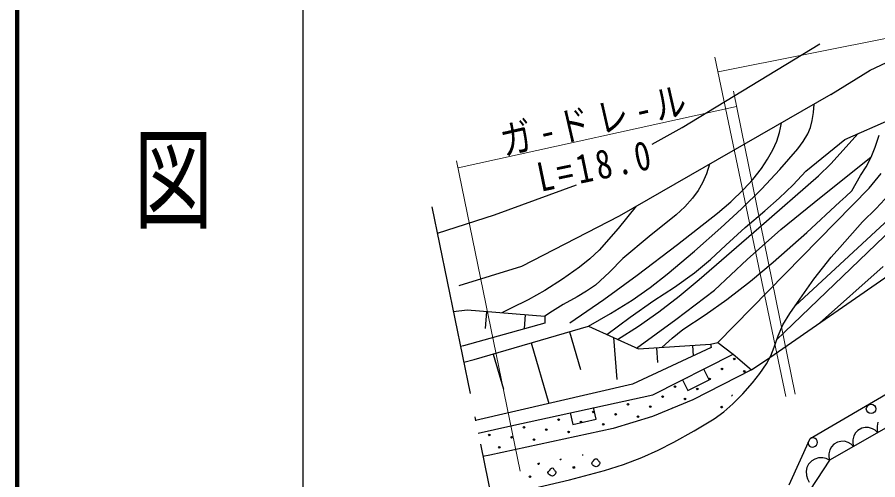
# Model space of a CAD drawing. Units: millimetres, scale not verified. Extents: x 40000 to 680000, y 20000 to 380000.
# Drawn here: x 40000 to 94223, y 290966 to 320083 of the extents above; entities that cross this region are included whole.
import ezdxf
from ezdxf.enums import TextEntityAlignment as Align

# ---------------------------------------------------------------- set-up
doc = ezdxf.new("R2010")
doc.units = ezdxf.units.MM
doc.header["$LTSCALE"] = 1000
doc.linetypes.add('LONG_DASHED_DOTTED', pattern=[15.25, 12, -1.5, 0.25, -1.5])
for name, color, linetype, lineweight in [('M-BGD', 7, 'Continuous', 25), ('M-BMK-LINE', 2, 'LONG_DASHED_DOTTED', 25), ('M-STR-HTXT', 7, 'Continuous', 13), ('M-TTL', 2, 'Continuous', 140), ('M-TTL-BAND', 7, 'Continuous', 25)]:
    doc.layers.add(name, color=color, linetype=linetype, lineweight=lineweight)
doc.styles.add('@ＭＳ ゴシック', font='')
doc.styles.add('ＭＳ ゴシック', font='')
doc.styles.get('@ＭＳ ゴシック').set_extended_font_data('@MS Gothic')
doc.styles.get('ＭＳ ゴシック').set_extended_font_data('MS Gothic')

msp = doc.modelspace()

# ---------------------------------------------------------------- linework, layer by layer
at = {"layer": 'M-BGD'}
for p, q in [((81905, 313152), (90562, 318398)), ((93733, 316756), (97311, 318443)), ((91258, 315221), (93733, 316756)), ((91258, 315221), (77918, 307561)), ((90171, 314089), (90206, 314617)), ((90097, 313576), (90171, 314089)), ((88102, 313131), (88163, 313444)), ((89982, 313140), (90097, 313576)), ((92137, 312396), (95106, 313691)), ((80014, 312100), (81905, 313152)), ((88031, 312831), (88102, 313131)), ((89813, 312735), (89982, 313140)), ((87852, 312273), (88031, 312831)), ((89524, 312251), (89813, 312735)), ((89685, 310401), (92137, 312396)), ((91274, 310847), (92997, 312771)), ((94054, 311907), (94307, 312655)), ((87620, 311743), (87852, 312273)), ((88053, 310502), (89183, 311800)), ((89183, 311800), (89524, 312251)), ((93798, 311266), (94054, 311907)), ((87281, 311138), (87620, 311743)), ((90223, 308428), (93812, 311300)), ((93493, 310663), (93798, 311266)), ((83629, 310840), (83433, 310234)), ((86890, 310562), (87281, 311138)), ((90490, 310107), (91274, 310847)), ((83433, 310234), (83182, 309654)), ((86344, 309878), (86890, 310562)), ((86897, 309264), (88053, 310502)), ((88883, 309537), (89685, 310401)), ((93138, 310128), (93493, 310663)), ((93690, 309323), (94432, 310237)), ((83182, 309654), (82896, 309167)), ((85756, 309238), (86344, 309878)), ((86730, 306824), (90490, 310107)), ((92588, 309150), (93138, 310128)), ((70071, 307652), (75234, 309524)), ((82896, 309167), (82552, 308702)), ((84150, 299605), (93690, 309323)), ((84959, 308471), (85756, 309238)), ((85643, 308027), (86897, 309264)), ((88016, 308695), (88883, 309537)), ((92215, 308802), (92588, 309150)), ((82552, 308702), (82059, 308155)), ((87110, 307900), (88016, 308695)), ((91842, 308454), (92215, 308802)), ((94112, 308044), (94940, 308929)), ((79001, 308182), (77863, 306787)), ((82059, 308155), (81520, 307647)), ((84119, 307746), (84959, 308471)), ((84343, 306831), (85643, 308027)), ((88108, 306713), (90223, 308428)), ((89760, 306539), (91842, 308454)), ((93251, 307209), (94112, 308044)), ((66471, 306499), (70071, 307652)), ((77918, 307561), (71782, 304386)), ((81520, 307647), (79814, 306287)), ((81613, 305772), (84119, 307746)), ((85866, 306840), (87110, 307900)), ((89008, 301914), (95223, 307652)), ((91822, 305578), (93251, 307209)), ((77863, 306787), (76674, 305424)), ((82671, 305348), (84343, 306831)), ((82960, 303565), (86730, 306824)), ((84656, 305729), (85866, 306840)), ((85994, 304827), (88108, 306713)), ((87638, 304670), (89760, 306539)), ((87848, 299771), (95155, 306794)), ((79814, 306287), (78161, 304893)), ((76674, 305424), (76075, 304868)), ((79065, 303840), (81613, 305772)), ((80955, 303907), (82671, 305348)), ((83685, 304834), (84656, 305729)), ((87429, 298666), (97565, 305681)), ((91277, 304987), (91822, 305578)), ((76075, 304868), (75427, 304351)), ((78161, 304893), (77315, 304034)), ((82677, 303987), (83685, 304834)), ((83925, 302901), (85994, 304827)), ((90200, 303585), (91277, 304987)), ((71782, 304386), (67822, 303168)), ((75427, 304351), (74353, 303597)), ((86195, 303469), (87638, 304670)), ((90552, 300828), (94566, 304386)), ((77315, 304034), (76428, 303220)), ((76960, 302314), (79065, 303840)), ((79872, 303069), (80955, 303907)), ((81418, 303090), (82677, 303987)), ((74353, 303597), (73243, 302890)), ((76428, 303220), (75878, 302833)), ((81706, 302526), (82960, 303565)), ((84721, 302321), (86195, 303469)), ((89162, 302136), (90200, 303585)), ((73243, 302890), (72204, 302301)), ((75878, 302833), (75284, 302489)), ((78755, 302280), (79872, 303069)), ((80121, 302241), (81418, 303090)), ((81490, 301055), (83925, 302901)), ((72204, 302301), (71128, 301759)), ((75284, 302489), (74407, 302009)), ((74825, 300839), (76960, 302314)), ((77391, 301428), (78755, 302280)), ((78612, 301193), (80121, 302241)), ((80424, 301541), (81706, 302526)), ((83340, 301346), (84721, 302321)), ((88674, 301436), (89162, 302136)), ((67480, 301562), (68341, 301655)), ((68341, 301655), (73240, 301261)), ((69566, 301557), (69479, 300482)), ((70831, 301618), (70533, 301479)), ((71128, 301759), (70831, 301618)), ((74407, 302009), (73563, 301478)), ((79138, 300645), (80424, 301541)), ((72015, 301360), (71944, 300467)), ((73406, 301372), (73240, 301261)), ((73240, 301261), (73252, 300831)), ((73563, 301478), (73406, 301372)), ((75994, 300626), (77391, 301428)), ((77147, 300103), (78612, 301193)), ((79016, 299256), (81490, 301055)), ((81930, 300423), (83340, 301346)), ((88246, 300717), (88674, 301436)), ((73252, 300831), (68123, 299405)), ((68792, 298531), (75994, 300626)), ((75994, 300626), (79137, 299201)), ((77817, 299798), (79138, 300645)), ((81265, 299886), (81930, 300423)), ((87938, 300028), (88246, 300717)), ((74793, 300277), (75482, 297908)), ((77565, 299914), (77789, 297272)), ((80645, 299306), (81265, 299886)), ((87686, 299313), (87938, 300028)), ((68123, 299405), (67930, 299360)), ((72393, 299578), (73501, 295768)), ((79137, 299201), (83680, 299505)), ((82544, 299429), (82589, 298764)), ((83680, 299505), (84150, 299605)), ((83680, 299505), (83716, 299290)), ((84150, 299605), (85117, 298868)), ((87478, 298775), (87686, 299313)), ((69992, 298880), (70633, 296676)), ((83716, 299290), (78765, 296978)), ((80052, 296322), (85117, 298868)), ((80273, 299277), (80335, 298349)), ((85117, 298868), (86275, 297880)), ((87219, 298272), (87478, 298775)), ((68131, 298377), (68792, 298531)), ((86275, 297880), (87429, 298666)), ((86799, 297651), (87219, 298272)), ((86275, 297880), (82569, 295990)), ((83592, 297262), (83255, 297932)), ((81914, 297258), (82251, 296588)), ((82251, 296588), (83592, 297262)), ((86334, 297069), (86799, 297651)), ((78765, 296978), (68880, 294707)), ((85730, 296381), (86334, 297069)), ((89971, 293575), (95315, 296698)), ((71108, 294371), (80052, 296322)), ((85084, 295737), (85730, 296381)), ((82569, 295990), (80030, 294942)), ((84517, 295248), (85084, 295737)), ((74848, 295186), (75007, 294454)), ((76473, 294773), (76313, 295506)), ((83913, 294807), (84517, 295248)), ((75007, 294454), (76473, 294773)), ((80030, 294942), (77558, 294198)), ((82661, 294041), (83913, 294807)), ((95729, 294810), (91183, 292202)), ((94229, 294599), (94177, 294347)), ((69046, 293898), (71108, 294371)), ((77558, 294198), (69777, 292522)), ((81376, 293326), (82661, 294041)), ((92828, 293916), (92713, 293729)), ((92973, 294075), (92828, 293916)), ((93208, 294210), (92973, 294075)), ((93419, 294255), (93208, 294210)), ((93638, 294260), (93419, 294255)), ((93881, 294178), (93638, 294260)), ((94057, 294082), (93881, 294178)), ((94214, 293940), (94057, 294082)), ((94177, 294347), (94174, 294149)), ((94174, 294149), (94214, 293940)), ((88631, 290639), (89971, 293575)), ((91903, 293385), (91693, 293340)), ((92122, 293390), (91903, 293385)), ((92366, 293308), (92122, 293390)), ((92661, 293478), (92659, 293280)), ((92713, 293729), (92661, 293478)), ((79366, 292373), (80380, 292821)), ((80380, 292821), (81376, 293326)), ((91198, 292860), (91146, 292608)), ((91312, 293046), (91198, 292860)), ((91458, 293205), (91312, 293046)), ((91693, 293340), (91458, 293205)), ((92541, 293213), (92366, 293308)), ((92698, 293071), (92541, 293213)), ((92659, 293280), (92698, 293071)), ((69777, 292522), (69346, 292428)), ((76384, 292238), (76424, 292278)), ((76424, 292278), (76462, 292290)), ((76462, 292290), (76503, 292294)), ((76503, 292294), (76546, 292276)), ((76546, 292276), (76586, 292204)), ((78196, 291932), (79366, 292373)), ((90262, 292271), (90060, 292157)), ((90487, 292346), (90262, 292271)), ((90764, 292340), (90487, 292346)), ((90976, 292297), (90764, 292340)), ((91183, 292202), (90976, 292297)), ((91146, 292608), (91143, 292411)), ((91143, 292411), (91183, 292202)), ((76206, 292006), (76232, 292081)), ((76218, 291950), (76206, 292006)), ((76244, 291903), (76218, 291950)), ((76232, 292081), (76317, 292164)), ((76297, 291865), (76244, 291903)), ((76347, 291830), (76297, 291865)), ((76317, 292164), (76384, 292238)), ((76409, 291801), (76347, 291830)), ((76487, 291787), (76409, 291801)), ((76534, 291797), (76487, 291787)), ((76585, 291821), (76534, 291797)), ((76644, 291872), (76585, 291821)), ((76586, 292204), (76618, 292154)), ((76618, 292154), (76647, 292118)), ((76673, 291923), (76644, 291872)), ((76647, 292118), (76680, 292088)), ((76689, 291956), (76673, 291923)), ((76680, 292088), (76701, 292048)), ((76704, 291987), (76689, 291956)), ((76701, 292048), (76710, 292022)), ((76710, 292022), (76704, 291987)), ((77006, 291548), (78196, 291932)), ((91183, 292202), (89402, 289517)), ((89762, 291732), (89703, 291503)), ((89861, 291943), (89762, 291732)), ((90060, 292157), (89861, 291943)), ((73438, 291422), (73465, 291497)), ((73450, 291366), (73438, 291422)), ((73477, 291319), (73450, 291366)), ((73465, 291497), (73550, 291580)), ((73529, 291282), (73477, 291319)), ((73579, 291246), (73529, 291282)), ((73550, 291580), (73617, 291654)), ((73641, 291217), (73579, 291246)), ((73617, 291654), (73657, 291694)), ((73720, 291203), (73641, 291217)), ((73657, 291694), (73694, 291706)), ((73694, 291706), (73736, 291710)), ((73766, 291213), (73720, 291203)), ((73736, 291710), (73779, 291692)), ((73817, 291238), (73766, 291213)), ((73779, 291692), (73818, 291620)), ((73877, 291288), (73817, 291238)), ((73818, 291620), (73850, 291570)), ((73850, 291570), (73880, 291534)), ((73906, 291339), (73877, 291288)), ((73880, 291534), (73913, 291504)), ((73922, 291372), (73906, 291339)), ((73913, 291504), (73933, 291464)), ((73937, 291403), (73922, 291372)), ((73933, 291464), (73942, 291438)), ((73942, 291438), (73937, 291403)), ((74790, 290969), (77006, 291548)), ((89703, 291503), (89730, 291227)), ((89730, 291227), (89791, 291022)), ((72560, 290448), (74790, 290969)), ((89791, 291022), (89899, 290819))]:
    msp.add_line(p, q, dxfattribs=at)
for centre, radius in [((85178, 298571), 49.8), ((84401, 297941), 49.8), ((85808, 297794), 49.8), ((83624, 297311), 49.8), ((81441, 296829), 49.8), ((82847, 296682), 49.8), ((80664, 296200), 49.8), ((82070, 296052), 49.8), ((78480, 295717), 49.8), ((79887, 295570), 49.8), ((84391, 295540), 49.8), ((93797, 295430), 298), ((76297, 295235), 49.8), ((77703, 295088), 49.8), ((79110, 294940), 49.8), ((74113, 294753), 49.8), ((75520, 294605), 49.8), ((76927, 294458), 49.8), ((71930, 294271), 49.8), ((73337, 294123), 49.8), ((74743, 293976), 49.8), ((69746, 293788), 49.8), ((71153, 293641), 49.8), ((72560, 293494), 49.8), ((70376, 293011), 49.8), ((75071, 291742), 49.8), ((72303, 291158), 49.8)]:
    msp.add_circle(centre, radius, dxfattribs=at)
for centre, radius, start, end in [((82218, 297459), 49.8, 266.7967, 326.5868), ((85079, 296265), 49.8, 110.2423, 219.1149), ((85079, 296265), 49.8, 108.9457, 110.2423), ((85079, 296265), 49.8, 95.4286, 108.9457), ((81293, 295423), 49.8, 71.2185, 153.6298), ((90117, 293319), 298, 175.3999, 110.6976), ((74233, 292288), 49.8, 199.288, 1.7553), ((75616, 292580), 49.8, 247.9855, 313.0577), ((72849, 291996), 49.8, 157.9576, 43.0857)]:
    msp.add_arc(centre, radius, start, end, dxfattribs=at)
at = {"layer": 'M-BMK-LINE'}
msp.add_line((66134, 308151), (77842, 250840), dxfattribs=at)
at = {"layer": 'M-STR-HTXT'}
for p, q in [((84157, 316641), (175875, 334864)), ((83961, 317578), (88431, 296202)), ((85125, 315436), (89023, 296352)), ((67777, 310613), (85323, 314466)), ((71681, 291500), (67689, 311044))]:
    msp.add_line(p, q, dxfattribs=at)
at = {"layer": 'M-TTL'}
msp.add_line((40000, 380000), (40000, 20000), dxfattribs=at)
at = {"layer": 'M-TTL-BAND'}
msp.add_line((58000, 370000), (58000, 20000), dxfattribs=at)

# ---------------------------------------------------------------- texts
at = {"layer": 'M-STR-HTXT', "char_height": 1833, "attachment_point": 7, "style": 'ＭＳ ゴシック'}
for s, insert, rotation in [('\\T1.24;\\W0.8;ガ-ドレ-ル', (70705, 311256), 12.9), ('\\T1.25;\\W0.8;L=18.0', (72985, 309059), 11.7)]:
    msp.add_mtext(s, dxfattribs=dict(at, insert=insert, rotation=rotation))
at = {"layer": 'M-TTL-BAND', "style": '@ＭＳ ゴシック', "width": 1.4}
msp.add_text('平  面  図', height=3666, rotation=270, dxfattribs=at).set_placement((49777, 306475), align=Align.MIDDLE_RIGHT)

doc.saveas('drawing.dxf')
